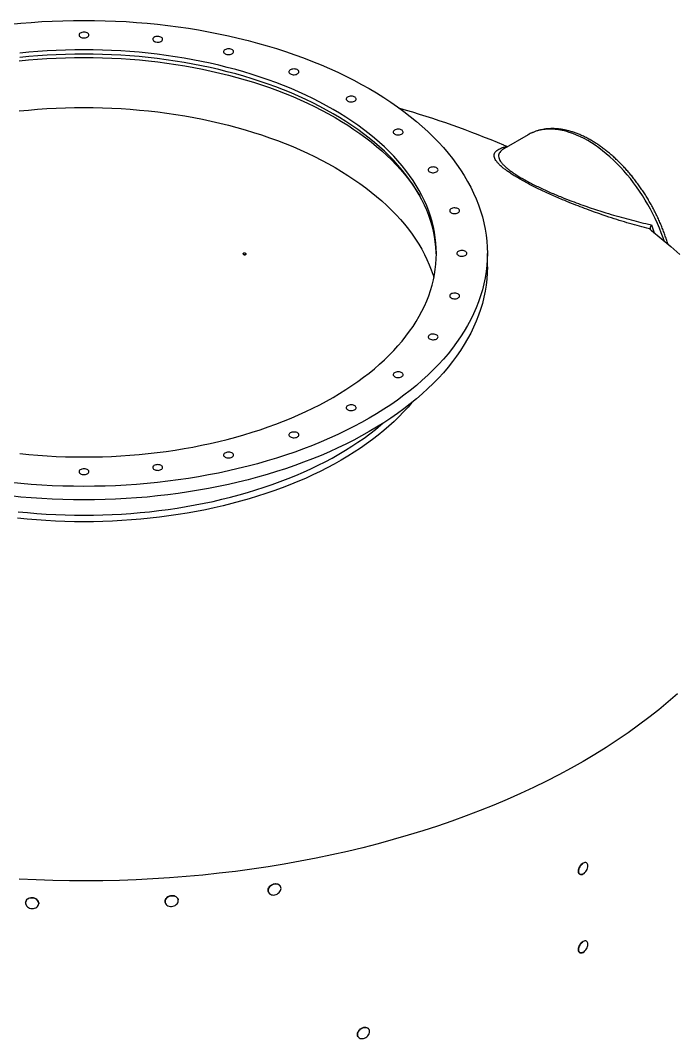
# Model space of a CAD drawing. Header units: millimetres. Extents: x 0 to 594, y 0 to 420.
# Drawn here: x 512.4 to 545.5, y 316.3 to 367.6 of the extents above; entities that cross this region are included whole.
import ezdxf

# ---------------------------------------------------------------- set-up
doc = ezdxf.new("R2010")
doc.units = ezdxf.units.MM

msp = doc.modelspace()

# ---------------------------------------------------------------- linework, layer by layer
at = {"color": 7, "linetype": 'Continuous', "lineweight": 25}
for p, q in [((538.0439, 361.8557), (536.8079, 361.1422)), ((536.9616, 361.2682), (537.0137, 361.261)), ((544.1835, 357.1063), (544.1841, 357.0987)), ((535.9801, 355.1988), (535.9801, 355.8793)), ((524.9494, 323.7067), (524.9588, 323.6874)), ((525.5585, 323.9786), (525.5492, 323.9978)), ((512.7042, 323.1878), (512.7041, 323.1869)), ((519.7398, 323.1786), (519.74, 323.1777)), ((520.3916, 323.319), (520.3914, 323.3198)), ((513.3654, 323.1026), (513.3655, 323.1035)), ((530.0042, 316.8025), (530.0037, 316.8032)), ((529.4696, 316.4042), (529.4701, 316.4036))]:
    msp.add_line(p, q, dxfattribs=at)
at = {"color": 8, "linetype": 'Continuous', "lineweight": 25}
msp.add_line((544.251, 357.3141), (544.3866, 356.9193), dxfattribs=at)
at = {"color": 7, "linetype": 'Continuous', "lineweight": 25, "flags": 128}
for points in [[(511.9413, 367.4209), (512.4659, 367.4729), (512.9927, 367.517), (513.5213, 367.5531), (514.0514, 367.5813), (514.5826, 367.6014), (515.1145, 367.6134), (515.6467, 367.6174), (516.179, 367.6134), (516.7109, 367.6014), (517.2421, 367.5813), (517.7721, 367.5531), (518.3008, 367.517), (518.8276, 367.4729), (519.3522, 367.4209), (519.8743, 367.3609), (520.3934, 367.2931), (520.9094, 367.2175), (521.4217, 367.1341), (521.9301, 367.0429), (522.4341, 366.9442), (522.9335, 366.8378), (523.428, 366.7239), (523.917, 366.6026), (524.4005, 366.474), (524.8779, 366.3381), (525.349, 366.195), (525.8134, 366.0448), (526.2709, 365.8877), (526.7211, 365.7237), (527.1637, 365.553), (527.5984, 365.3757), (528.0249, 365.1918), (528.4429, 365.0015), (528.8522, 364.805), (529.2524, 364.6024), (529.6433, 364.3938), (530.0246, 364.1794)], [(515.4699, 366.7745), (515.5121, 366.755), (515.5605, 366.7411), (515.613, 366.7336), (515.667, 366.7327), (515.7201, 366.7386), (515.7698, 366.751), (515.8137, 366.7692), (515.8498, 366.7924), (515.8764, 366.8196), (515.8922, 366.8494), (515.8966, 366.8805), (515.8893, 366.9114), (515.8707, 366.9407), (515.8416, 366.967), (515.8034, 366.9891), (515.7578, 367.0059), (515.7071, 367.0166), (515.6535, 367.0209), (515.5996, 367.0183), (515.5479, 367.0092), (515.5009, 366.9938), (515.4606, 366.973), (515.4291, 366.9476), (515.4077, 366.919), (515.3976, 366.8883), (515.399, 366.8571), (515.4121, 366.8268), (515.4361, 366.7989), (515.4699, 366.7745)], [(519.1864, 366.5632), (519.2286, 366.5437), (519.277, 366.5298), (519.3294, 366.5223), (519.3835, 366.5214), (519.4366, 366.5273), (519.4862, 366.5396), (519.5301, 366.5579), (519.5662, 366.5811), (519.5929, 366.6083), (519.6087, 366.6381), (519.6131, 366.6692), (519.6058, 366.7001), (519.5872, 366.7294), (519.5581, 366.7557), (519.5198, 366.7778), (519.4743, 366.7946), (519.4235, 366.8053), (519.37, 366.8096), (519.3161, 366.807), (519.2644, 366.7979), (519.2173, 366.7825), (519.1771, 366.7617), (519.1456, 366.7363), (519.1242, 366.7076), (519.114, 366.677), (519.1155, 366.6458), (519.1285, 366.6155), (519.1526, 366.5876), (519.1864, 366.5632)], [(512.3847, 365.577), (512.8465, 365.6228), (513.3103, 365.6616), (513.7757, 365.6934), (514.2423, 365.7182), (514.7099, 365.7358), (515.1782, 365.7465), (515.6467, 365.75), (516.1153, 365.7465), (516.5835, 365.7358), (517.0511, 365.7182), (517.5178, 365.6934), (517.9831, 365.6616), (518.4469, 365.6228), (518.9087, 365.577), (519.3683, 365.5242), (519.8254, 365.4645), (520.2796, 365.3979), (520.7306, 365.3245), (521.1781, 365.2443), (521.6219, 365.1573), (522.0615, 365.0637), (522.4968, 364.9634), (522.9273, 364.8566), (523.3529, 364.7434), (523.7732, 364.6237), (524.1879, 364.4978), (524.5967, 364.3656), (524.9995, 364.2273), (525.3958, 364.0829), (525.7854, 363.9326), (526.1681, 363.7765), (526.5436, 363.6146), (526.9116, 363.4472), (527.2718, 363.2742), (527.6242, 363.0958), (527.9683, 362.9122), (528.3039, 362.7234), (528.6309, 362.5296), (528.949, 362.331), (529.258, 362.1276), (529.5576, 361.9196), (529.8478, 361.7072), (530.1281, 361.4904), (530.3986, 361.2695), (530.6589, 361.0446), (530.909, 360.8158), (531.1486, 360.5833), (531.3776, 360.3473), (531.5957, 360.1078), (531.803, 359.8652), (531.9992, 359.6195), (532.1842, 359.371), (532.3578, 359.1197), (532.52, 358.8659), (532.5756, 358.7739)], [(512.409, 345.7945), (512.8674, 345.7491), (513.3277, 345.7105), (513.7896, 345.679), (514.2528, 345.6544), (514.7169, 345.6368), (515.1816, 345.6263), (515.6467, 345.6228), (516.1118, 345.6263), (516.5766, 345.6368), (517.0407, 345.6544), (517.5038, 345.679), (517.9657, 345.7105), (518.426, 345.7491), (518.8844, 345.7945), (519.3406, 345.8469), (519.7943, 345.9062), (520.2451, 345.9723), (520.6927, 346.0451), (521.1369, 346.1248), (521.5774, 346.2111), (522.0137, 346.304), (522.4457, 346.4035), (522.8731, 346.5095), (523.2955, 346.6219), (523.7126, 346.7407), (524.1242, 346.8657), (524.5301, 346.9969), (524.9298, 347.1342), (525.3231, 347.2775), (525.7099, 347.4266), (526.0897, 347.5816), (526.4624, 347.7422), (526.8277, 347.9085), (527.1853, 348.0802), (527.5349, 348.2572), (527.8765, 348.4395), (528.2097, 348.6268), (528.5342, 348.8192), (528.8499, 349.0163), (529.1566, 349.2182), (529.454, 349.4246), (529.742, 349.6355), (530.0203, 349.8507), (530.2887, 350.0699), (530.5471, 350.2932), (530.7953, 350.5203), (531.0331, 350.751), (531.2604, 350.9853), (531.4769, 351.2229), (531.6827, 351.4637), (531.8774, 351.7076), (532.061, 351.9543), (532.2333, 352.2037), (532.3943, 352.4556), (532.5438, 352.7098), (532.6818, 352.9663), (532.808, 353.2247), (532.9225, 353.4849), (533.0251, 353.7468), (533.1159, 354.0102), (533.1947, 354.2748), (533.2614, 354.5405), (533.3161, 354.8072), (533.3586, 355.0745), (533.389, 355.3425), (533.4073, 355.6108), (533.4134, 355.8793), (533.4073, 356.1477), (533.389, 356.416), (533.3586, 356.684), (533.3161, 356.9514), (533.2614, 357.218), (533.1947, 357.4837), (533.1159, 357.7484), (533.0251, 358.0117), (532.9225, 358.2736), (532.808, 358.5338), (532.6818, 358.7923), (532.5438, 359.0487), (532.3943, 359.3029), (532.2333, 359.5549), (532.061, 359.8042), (531.8774, 360.0509), (531.6827, 360.2948), (531.4769, 360.5356), (531.2604, 360.7732), (531.0331, 361.0075), (530.7953, 361.2383), (530.5471, 361.4653), (530.2887, 361.6886), (530.0203, 361.9079), (529.742, 362.123), (529.454, 362.3339), (529.1566, 362.5403), (528.8499, 362.7422), (528.5342, 362.9394), (528.2097, 363.1317), (527.8765, 363.319), (527.5349, 363.5013), (527.1853, 363.6783), (526.8277, 363.85), (526.4624, 364.0163), (526.0897, 364.1769), (525.7099, 364.3319), (525.3231, 364.4811), (524.9298, 364.6243), (524.5301, 364.7616), (524.1242, 364.8928), (523.7126, 365.0178), (523.2955, 365.1366), (522.8731, 365.249), (522.4457, 365.355), (522.0137, 365.4545), (521.5774, 365.5474), (521.1369, 365.6338), (520.6927, 365.7134), (520.2451, 365.7863), (519.7943, 365.8524), (519.3406, 365.9116), (518.8844, 365.964), (518.426, 366.0095), (517.9657, 366.048), (517.5038, 366.0796), (517.0407, 366.1041), (516.5766, 366.1217), (516.1118, 366.1322), (515.6467, 366.1357), (515.1816, 366.1322), (514.7169, 366.1217), (514.2528, 366.1041), (513.7896, 366.0796), (513.3277, 366.048), (512.8674, 366.0095), (512.409, 365.964)], [(533.4124, 355.7704), (533.4073, 355.93), (533.389, 356.1983), (533.3586, 356.4662), (533.3161, 356.7336), (533.2614, 357.0003), (533.1947, 357.266), (533.1159, 357.5306), (533.0251, 357.794), (532.9225, 358.0558), (532.808, 358.3161), (532.6818, 358.5745), (532.5438, 358.8309), (532.3943, 359.0852), (532.2333, 359.3371), (532.061, 359.5865), (531.8774, 359.8332), (531.6827, 360.077), (531.4769, 360.3179), (531.2604, 360.5555), (531.0331, 360.7898), (530.7953, 361.0205), (530.5471, 361.2476), (530.2887, 361.4709), (530.0203, 361.6901), (529.742, 361.9053), (529.454, 362.1161), (529.1566, 362.3226), (528.8499, 362.5244), (528.5342, 362.7216), (528.2097, 362.9139), (527.8765, 363.1013), (527.5349, 363.2836), (527.1853, 363.4606), (526.8277, 363.6323), (526.4624, 363.7985), (526.0897, 363.9592), (525.7099, 364.1142), (525.3231, 364.2633), (524.9298, 364.4066), (524.5301, 364.5439), (524.1242, 364.6751), (523.7126, 364.8001), (523.2955, 364.9189), (522.8731, 365.0313), (522.4457, 365.1373), (522.0137, 365.2368), (521.5774, 365.3297), (521.1369, 365.416), (520.6927, 365.4956), (520.2451, 365.5685), (519.7943, 365.6346), (519.3406, 365.6939), (518.8844, 365.7463), (518.426, 365.7917), (517.9657, 365.8303), (517.5038, 365.8618), (517.0407, 365.8864), (516.5766, 365.9039), (516.1118, 365.9145), (515.6467, 365.918), (515.1816, 365.9145), (514.7169, 365.9039), (514.2528, 365.8864), (513.7896, 365.8618), (513.3277, 365.8303), (512.8674, 365.7917), (512.409, 365.7463)], [(522.7601, 365.9374), (522.8022, 365.9179), (522.8506, 365.904), (522.9031, 365.8965), (522.9571, 365.8956), (523.0102, 365.9015), (523.0599, 365.9138), (523.1038, 365.932), (523.1399, 365.9553), (523.1665, 365.9824), (523.1824, 366.0123), (523.1868, 366.0434), (523.1795, 366.0743), (523.1608, 366.1036), (523.1317, 366.1299), (523.0935, 366.152), (523.0479, 366.1688), (522.9972, 366.1795), (522.9436, 366.1837), (522.8897, 366.1812), (522.8381, 366.172), (522.791, 366.1567), (522.7508, 366.1358), (522.7192, 366.1105), (522.6979, 366.0818), (522.6877, 366.0512), (522.6891, 366.02), (522.7022, 365.9897), (522.7262, 365.9617), (522.7601, 365.9374)], [(526.0536, 364.9212), (526.0957, 364.9016), (526.1441, 364.8877), (526.1966, 364.8802), (526.2506, 364.8794), (526.3037, 364.8852), (526.3534, 364.8976), (526.3973, 364.9158), (526.4334, 364.939), (526.46, 364.9662), (526.4759, 364.996), (526.4802, 365.0271), (526.4729, 365.058), (526.4543, 365.0873), (526.4252, 365.1136), (526.387, 365.1357), (526.3414, 365.1525), (526.2907, 365.1633), (526.2371, 365.1675), (526.1832, 365.1649), (526.1315, 365.1558), (526.0845, 365.1404), (526.0443, 365.1196), (526.0127, 365.0942), (525.9914, 365.0656), (525.9812, 365.0349), (525.9826, 365.0037), (525.9957, 364.9734), (526.0197, 364.9455), (526.0536, 364.9212)], [(530.0246, 364.1794), (530.396, 363.9593), (530.7573, 363.7336), (531.1083, 363.5026), (531.4487, 363.2663), (531.7782, 363.025), (532.0967, 362.7788), (532.404, 362.5278), (532.6997, 362.2723), (532.9837, 362.0124), (533.2559, 361.7484), (533.516, 361.4802), (533.7639, 361.2083), (533.9993, 360.9327), (534.2222, 360.6536), (534.4323, 360.3713), (534.6295, 360.0858), (534.8138, 359.7975), (534.9849, 359.5066), (535.1427, 359.2131), (535.2872, 358.9173), (535.4182, 358.6195), (535.5357, 358.3198), (535.6396, 358.0184), (535.7297, 357.7155), (535.8061, 357.4114), (535.8687, 357.1062), (535.9174, 356.8002), (535.9522, 356.4936), (535.9731, 356.1865), (535.9801, 355.8793), (535.9731, 355.572), (535.9522, 355.2649), (535.9174, 354.9583), (535.8687, 354.6523), (535.8061, 354.3471), (535.7297, 354.043), (535.6396, 353.7401), (535.5357, 353.4388), (535.4182, 353.139), (535.2872, 352.8412), (535.1427, 352.5454), (534.9849, 352.252), (534.8138, 351.961), (534.6295, 351.6727), (534.4323, 351.3873), (534.2222, 351.1049), (533.9993, 350.8258), (533.7639, 350.5502), (533.516, 350.2783), (533.2559, 350.0102), (532.9837, 349.7461), (532.6997, 349.4862), (532.404, 349.2307), (532.0967, 348.9797), (531.7782, 348.7335), (531.4487, 348.4922), (531.1083, 348.2559), (530.7573, 348.0249), (530.396, 347.7992), (530.0246, 347.5791), (529.6433, 347.3647), (529.2524, 347.1561), (528.8522, 346.9535), (528.4429, 346.757), (528.0249, 346.5667), (527.5984, 346.3829), (527.1637, 346.2055), (526.7211, 346.0348), (526.2709, 345.8708), (525.8134, 345.7137), (525.349, 345.5635), (524.8779, 345.4205), (524.4005, 345.2845), (523.917, 345.1559), (523.428, 345.0346), (522.9335, 344.9207), (522.4341, 344.8144), (521.9301, 344.7156), (521.4217, 344.6245), (520.9094, 344.541), (520.3934, 344.4654), (519.8743, 344.3976), (519.3522, 344.3376), (518.8276, 344.2856), (518.3008, 344.2415), (517.7721, 344.2054), (517.2421, 344.1773), (516.7109, 344.1572), (516.179, 344.1451), (515.6467, 344.1411), (515.1145, 344.1451), (514.5826, 344.1572), (514.0514, 344.1773), (513.5213, 344.2054), (512.9927, 344.2415), (512.4659, 344.2856), (511.9413, 344.3376)], [(528.9403, 363.5535), (528.9825, 363.5339), (529.0309, 363.5201), (529.0834, 363.5125), (529.1374, 363.5117), (529.1905, 363.5176), (529.2402, 363.5299), (529.2841, 363.5481), (529.3202, 363.5714), (529.3468, 363.5985), (529.3626, 363.6284), (529.367, 363.6595), (529.3597, 363.6904), (529.3411, 363.7197), (529.312, 363.746), (529.2737, 363.768), (529.2282, 363.7848), (529.1774, 363.7956), (529.1239, 363.7998), (529.07, 363.7973), (529.0183, 363.7881), (528.9713, 363.7728), (528.931, 363.7519), (528.8995, 363.7266), (528.8781, 363.6979), (528.8679, 363.6673), (528.8694, 363.6361), (528.8824, 363.6058), (528.9065, 363.5778), (528.9403, 363.5535)], [(512.3847, 363.0561), (512.8465, 363.1019), (513.3103, 363.1407), (513.7757, 363.1725), (514.2423, 363.1973), (514.7099, 363.2149), (515.1782, 363.2256), (515.6467, 363.2291), (516.1153, 363.2256), (516.5835, 363.2149), (517.0511, 363.1973), (517.5178, 363.1725), (517.9831, 363.1407), (518.4469, 363.1019), (518.9087, 363.0561), (519.3683, 363.0033), (519.8254, 362.9436), (520.2796, 362.877), (520.7306, 362.8036), (521.1781, 362.7234), (521.6219, 362.6364), (522.0615, 362.5428), (522.4968, 362.4425), (522.9273, 362.3357), (523.3529, 362.2225), (523.7732, 362.1028), (524.1879, 361.9769), (524.5967, 361.8447), (524.9995, 361.7064), (525.3958, 361.562), (525.7854, 361.4117), (526.1681, 361.2556), (526.5436, 361.0937), (526.9116, 360.9263), (527.2718, 360.7533), (527.6242, 360.5749), (527.9683, 360.3913), (528.3039, 360.2025)], [(531.3094, 361.887), (531.3516, 361.8674), (531.4, 361.8536), (531.4525, 361.846), (531.5065, 361.8452), (531.5596, 361.8511), (531.6093, 361.8634), (531.6532, 361.8816), (531.6893, 361.9049), (531.7159, 361.932), (531.7317, 361.9619), (531.7361, 361.993), (531.7288, 362.0239), (531.7102, 362.0532), (531.6811, 362.0795), (531.6429, 362.1015), (531.5973, 362.1183), (531.5466, 362.1291), (531.493, 362.1333), (531.4391, 362.1308), (531.3874, 362.1216), (531.3404, 362.1063), (531.3001, 362.0854), (531.2686, 362.0601), (531.2472, 362.0314), (531.237, 362.0008), (531.2385, 361.9696), (531.2516, 361.9393), (531.2756, 361.9113), (531.3094, 361.887)], [(528.3039, 360.2025), (528.6309, 360.0087), (528.949, 359.8101), (529.258, 359.6067), (529.5576, 359.3987), (529.8478, 359.1863), (530.1281, 358.9695), (530.3986, 358.7486), (530.6589, 358.5237), (530.909, 358.2949), (531.1486, 358.0624), (531.3776, 357.8264), (531.5957, 357.5869), (531.803, 357.3443), (531.9992, 357.0986), (532.1842, 356.8501), (532.3578, 356.5988), (532.52, 356.345), (532.6706, 356.0889), (532.8096, 355.8305), (532.9368, 355.5702), (533.0521, 355.308), (533.1556, 355.0441), (533.247, 354.7788), (533.286, 354.6531)], [(533.0699, 359.9857), (533.112, 359.9662), (533.1604, 359.9523), (533.2129, 359.9448), (533.2669, 359.9439), (533.32, 359.9498), (533.3697, 359.9621), (533.4136, 359.9803), (533.4497, 360.0036), (533.4763, 360.0307), (533.4922, 360.0606), (533.4965, 360.0917), (533.4892, 360.1226), (533.4706, 360.1519), (533.4415, 360.1782), (533.4033, 360.2002), (533.3577, 360.2171), (533.307, 360.2278), (533.2534, 360.232), (533.1995, 360.2295), (533.1478, 360.2203), (533.1008, 360.205), (533.0605, 360.1841), (533.029, 360.1588), (533.0076, 360.1301), (532.9975, 360.0995), (532.9989, 360.0683), (533.012, 360.038), (533.036, 360.01), (533.0699, 359.9857)], [(534.1539, 357.9227), (534.196, 357.9031), (534.2445, 357.8893), (534.2969, 357.8817), (534.351, 357.8809), (534.4041, 357.8868), (534.4537, 357.8991), (534.4976, 357.9173), (534.5337, 357.9405), (534.5603, 357.9677), (534.5762, 357.9975), (534.5806, 358.0286), (534.5733, 358.0596), (534.5547, 358.0889), (534.5255, 358.1152), (534.4873, 358.1372), (534.4418, 358.154), (534.391, 358.1648), (534.3375, 358.169), (534.2836, 358.1665), (534.2319, 358.1573), (534.1848, 358.142), (534.1446, 358.1211), (534.1131, 358.0958), (534.0917, 358.0671), (534.0815, 358.0364), (534.083, 358.0052), (534.096, 357.975), (534.12, 357.947), (534.1539, 357.9227)], [(544.2542, 357.0266), (544.7477, 356.6317), (545.2249, 356.2302), (545.6854, 355.8223)], [(534.52, 355.7772), (534.5621, 355.7577), (534.6105, 355.7438), (534.663, 355.7363), (534.717, 355.7354), (534.7701, 355.7413), (534.8198, 355.7536), (534.8637, 355.7718), (534.8998, 355.7951), (534.9264, 355.8222), (534.9422, 355.8521), (534.9466, 355.8832), (534.9393, 355.9141), (534.9207, 355.9434), (534.8916, 355.9697), (534.8534, 355.9917), (534.8078, 356.0086), (534.7571, 356.0193), (534.7035, 356.0235), (534.6496, 356.021), (534.5979, 356.0118), (534.5509, 355.9965), (534.5106, 355.9756), (534.4791, 355.9503), (534.4577, 355.9216), (534.4476, 355.891), (534.449, 355.8598), (534.4621, 355.8295), (534.4861, 355.8015), (534.52, 355.7772)], [(535.9801, 355.1988), (535.9731, 354.8915), (535.9522, 354.5845), (535.9174, 354.2778), (535.8687, 353.9718), (535.8061, 353.6667), (535.7297, 353.3626), (535.6396, 353.0597), (535.5357, 352.7583), (535.4182, 352.4586), (535.2872, 352.1607), (535.1427, 351.865), (534.9849, 351.5715), (534.8138, 351.2805), (534.6295, 350.9922), (534.4323, 350.7068), (534.2222, 350.4245), (533.9993, 350.1454), (533.7639, 349.8698), (533.516, 349.5978), (533.2559, 349.3297), (532.9837, 349.0656), (532.6997, 348.8057), (532.404, 348.5502), (532.0967, 348.2993), (531.7782, 348.0531), (531.4487, 347.8117), (531.1083, 347.5755), (530.7573, 347.3444), (530.396, 347.1188), (530.0246, 346.8987), (529.6433, 346.6842), (529.2524, 346.4756), (528.8522, 346.273), (528.4429, 346.0765), (528.0249, 345.8863), (527.5984, 345.7024), (527.1637, 345.5251), (526.7211, 345.3543), (526.2709, 345.1904), (525.8134, 345.0332), (525.349, 344.8831), (524.8779, 344.74), (524.4005, 344.6041), (523.917, 344.4754), (523.428, 344.3541), (522.9335, 344.2403), (522.4341, 344.1339), (521.9301, 344.0351), (521.4217, 343.944), (520.9094, 343.8606), (520.3934, 343.785), (519.8743, 343.7171), (519.3522, 343.6572), (518.8276, 343.6051), (518.3008, 343.5611), (517.7721, 343.5249), (517.2421, 343.4968), (516.7109, 343.4767), (516.179, 343.4647), (515.6467, 343.4606), (515.1145, 343.4647), (514.5826, 343.4767), (514.0514, 343.4968), (513.5213, 343.5249), (512.9927, 343.5611), (512.4659, 343.6051), (511.9413, 343.6572)], [(534.1539, 353.6317), (534.196, 353.6122), (534.2445, 353.5983), (534.2969, 353.5908), (534.351, 353.5899), (534.4041, 353.5958), (534.4537, 353.6082), (534.4976, 353.6264), (534.5337, 353.6496), (534.5603, 353.6768), (534.5762, 353.7066), (534.5806, 353.7377), (534.5733, 353.7686), (534.5547, 353.7979), (534.5255, 353.8242), (534.4873, 353.8463), (534.4418, 353.8631), (534.391, 353.8738), (534.3375, 353.8781), (534.2836, 353.8755), (534.2319, 353.8664), (534.1848, 353.851), (534.1446, 353.8302), (534.1131, 353.8048), (534.0917, 353.7761), (534.0815, 353.7455), (534.083, 353.7143), (534.096, 353.684), (534.12, 353.6561), (534.1539, 353.6317)], [(533.0699, 351.5687), (533.112, 351.5492), (533.1604, 351.5353), (533.2129, 351.5278), (533.2669, 351.5269), (533.32, 351.5328), (533.3697, 351.5451), (533.4136, 351.5633), (533.4497, 351.5866), (533.4763, 351.6137), (533.4922, 351.6436), (533.4965, 351.6747), (533.4892, 351.7056), (533.4706, 351.7349), (533.4415, 351.7612), (533.4033, 351.7833), (533.3577, 351.8001), (533.307, 351.8108), (533.2534, 351.815), (533.1995, 351.8125), (533.1478, 351.8033), (533.1008, 351.788), (533.0605, 351.7671), (533.029, 351.7418), (533.0076, 351.7131), (532.9975, 351.6825), (532.9989, 351.6513), (533.012, 351.621), (533.036, 351.593), (533.0699, 351.5687)], [(531.3094, 349.6674), (531.3516, 349.6479), (531.4, 349.634), (531.4525, 349.6265), (531.5065, 349.6256), (531.5596, 349.6315), (531.6093, 349.6438), (531.6532, 349.662), (531.6893, 349.6853), (531.7159, 349.7124), (531.7317, 349.7423), (531.7361, 349.7734), (531.7288, 349.8043), (531.7102, 349.8336), (531.6811, 349.8599), (531.6429, 349.882), (531.5973, 349.8988), (531.5466, 349.9095), (531.493, 349.9137), (531.4391, 349.9112), (531.3874, 349.902), (531.3404, 349.8867), (531.3001, 349.8658), (531.2686, 349.8405), (531.2472, 349.8118), (531.237, 349.7812), (531.2385, 349.75), (531.2516, 349.7197), (531.2756, 349.6917), (531.3094, 349.6674)], [(528.9403, 348.0009), (528.9825, 347.9814), (529.0309, 347.9675), (529.0834, 347.96), (529.1374, 347.9591), (529.1905, 347.965), (529.2402, 347.9773), (529.2841, 347.9955), (529.3202, 348.0188), (529.3468, 348.0459), (529.3626, 348.0758), (529.367, 348.1069), (529.3597, 348.1378), (529.3411, 348.1671), (529.312, 348.1934), (529.2737, 348.2155), (529.2282, 348.2323), (529.1774, 348.243), (529.1239, 348.2472), (529.07, 348.2447), (529.0183, 348.2355), (528.9713, 348.2202), (528.931, 348.1994), (528.8995, 348.174), (528.8781, 348.1453), (528.8679, 348.1147), (528.8694, 348.0835), (528.8824, 348.0532), (528.9065, 348.0252), (528.9403, 348.0009)], [(526.0536, 346.6333), (526.0957, 346.6137), (526.1441, 346.5998), (526.1966, 346.5923), (526.2506, 346.5915), (526.3037, 346.5973), (526.3534, 346.6097), (526.3973, 346.6279), (526.4334, 346.6511), (526.46, 346.6783), (526.4759, 346.7081), (526.4802, 346.7392), (526.4729, 346.7701), (526.4543, 346.7994), (526.4252, 346.8257), (526.387, 346.8478), (526.3414, 346.8646), (526.2907, 346.8754), (526.2371, 346.8796), (526.1832, 346.8771), (526.1315, 346.8679), (526.0845, 346.8525), (526.0443, 346.8317), (526.0127, 346.8063), (525.9914, 346.7777), (525.9812, 346.747), (525.9826, 346.7158), (525.9957, 346.6855), (526.0197, 346.6576), (526.0536, 346.6333)], [(522.7601, 345.617), (522.8022, 345.5974), (522.8506, 345.5836), (522.9031, 345.5761), (522.9571, 345.5752), (523.0102, 345.5811), (523.0599, 345.5934), (523.1038, 345.6116), (523.1399, 345.6349), (523.1665, 345.662), (523.1824, 345.6919), (523.1868, 345.723), (523.1795, 345.7539), (523.1608, 345.7832), (523.1317, 345.8095), (523.0935, 345.8315), (523.0479, 345.8483), (522.9972, 345.8591), (522.9436, 345.8633), (522.8897, 345.8608), (522.8381, 345.8516), (522.791, 345.8363), (522.7508, 345.8154), (522.7192, 345.7901), (522.6979, 345.7614), (522.6877, 345.7308), (522.6891, 345.6996), (522.7022, 345.6693), (522.7262, 345.6413), (522.7601, 345.617)], [(519.1864, 344.9912), (519.2286, 344.9716), (519.277, 344.9578), (519.3294, 344.9502), (519.3835, 344.9494), (519.4366, 344.9553), (519.4862, 344.9676), (519.5301, 344.9858), (519.5662, 345.009), (519.5929, 345.0362), (519.6087, 345.066), (519.6131, 345.0971), (519.6058, 345.1281), (519.5872, 345.1574), (519.5581, 345.1837), (519.5198, 345.2057), (519.4743, 345.2225), (519.4235, 345.2333), (519.37, 345.2375), (519.3161, 345.235), (519.2644, 345.2258), (519.2173, 345.2105), (519.1771, 345.1896), (519.1456, 345.1643), (519.1242, 345.1356), (519.114, 345.105), (519.1155, 345.0738), (519.1285, 345.0435), (519.1526, 345.0155), (519.1864, 344.9912)], [(515.4699, 344.7799), (515.5121, 344.7603), (515.5605, 344.7465), (515.613, 344.7389), (515.667, 344.7381), (515.7201, 344.744), (515.7698, 344.7563), (515.8137, 344.7745), (515.8498, 344.7977), (515.8764, 344.8249), (515.8922, 344.8547), (515.8966, 344.8858), (515.8893, 344.9168), (515.8707, 344.9461), (515.8416, 344.9723), (515.8034, 344.9944), (515.7578, 345.0112), (515.7071, 345.022), (515.6535, 345.0262), (515.5996, 345.0237), (515.5479, 345.0145), (515.5009, 344.9991), (515.4606, 344.9783), (515.4291, 344.953), (515.4077, 344.9243), (515.3976, 344.8936), (515.399, 344.8624), (515.4121, 344.8322), (515.4361, 344.8042), (515.4699, 344.7799)], [(545.5648, 333.6901), (545.0998, 333.2838), (544.6183, 332.884), (544.1204, 332.491), (543.6066, 332.1048), (543.0771, 331.7258), (542.5321, 331.3542), (541.9721, 330.9901), (541.3973, 330.6337), (540.8079, 330.2854), (540.2045, 329.9452), (539.5872, 329.6133), (538.9565, 329.29), (538.3127, 328.9754), (537.6562, 328.6697), (536.9873, 328.3731), (536.3064, 328.0857), (535.6139, 327.8077), (534.9102, 327.5393), (534.1957, 327.2806), (533.4707, 327.0317), (532.7357, 326.7928), (531.9911, 326.564), (531.2374, 326.3455), (530.4749, 326.1374), (529.704, 325.9397), (528.9252, 325.7527), (528.139, 325.5763), (527.3458, 325.4108), (526.546, 325.2562), (525.74, 325.1125), (524.9284, 324.9799), (524.1116, 324.8585), (523.29, 324.7483), (522.4642, 324.6493), (521.6345, 324.5617), (520.8014, 324.4855), (519.9655, 324.4207), (519.1271, 324.3673), (518.2867, 324.3254), (517.4449, 324.2951), (516.6021, 324.2762), (515.7587, 324.2689), (514.9152, 324.2731), (514.0722, 324.2889), (513.2301, 324.3162), (512.3893, 324.3551)], [(540.8079, 325.1593), (540.762, 325.1275), (540.7177, 325.0865), (540.677, 325.0378), (540.6413, 324.9833), (540.612, 324.9252), (540.5902, 324.8655), (540.5768, 324.8067), (540.5722, 324.751), (540.5768, 324.7005), (540.5902, 324.6572), (540.612, 324.6227), (540.6413, 324.5984), (540.677, 324.5852), (540.7177, 324.5836), (540.762, 324.5936), (540.8079, 324.6149)], [(540.8079, 324.6149), (540.8539, 324.6467), (540.8981, 324.6877), (540.9389, 324.7364), (540.9746, 324.7908), (541.0039, 324.849), (541.0257, 324.9086), (541.0391, 324.9675), (541.0436, 325.0232), (541.0391, 325.0736), (541.0257, 325.117), (541.0039, 325.1514), (540.9746, 325.1758), (540.9389, 325.189), (540.8981, 325.1906), (540.8539, 325.1806), (540.8079, 325.1593)], [(525.5796, 323.8849), (525.5738, 323.9355), (525.5566, 323.9823), (525.5287, 324.0238), (525.4909, 324.0584), (525.4448, 324.0848), (525.392, 324.1021), (525.3343, 324.1097), (525.2739, 324.1073), (525.213, 324.095), (525.1537, 324.0732), (525.0982, 324.0427), (525.0485, 324.0047), (525.0064, 323.9604), (524.9734, 323.9115), (524.9507, 323.8598), (524.9391, 323.8072), (524.9391, 323.7554), (524.9507, 323.7065), (524.9734, 323.6621), (525.0064, 323.6239), (525.0485, 323.5933), (525.0982, 323.5713), (525.1537, 323.5588), (525.213, 323.5562), (525.2739, 323.5636), (525.3343, 323.5807), (525.392, 323.607), (525.4448, 323.6414), (525.4909, 323.6827), (525.5287, 323.7295), (525.5566, 323.78), (525.5738, 323.8325), (525.5796, 323.8849)], [(513.0348, 323.4169), (512.9699, 323.4145), (512.9075, 323.4016), (512.8501, 323.3789), (512.7997, 323.3472), (512.7583, 323.3077), (512.7276, 323.262), (512.7087, 323.2117), (512.7023, 323.1589), (512.7087, 323.1055), (512.7276, 323.0536), (512.7583, 323.0053), (512.7997, 322.9623), (512.8501, 322.9263), (512.9075, 322.8987), (512.9699, 322.8805), (513.0348, 322.8726)], [(513.0348, 322.8726), (513.0996, 322.875), (513.162, 322.8879), (513.2194, 322.9106), (513.2698, 322.9423), (513.3112, 322.9818), (513.3419, 323.0275), (513.3608, 323.0778), (513.3672, 323.1306), (513.3608, 323.184), (513.3419, 323.2359), (513.3112, 323.2842), (513.2698, 323.3272), (513.2194, 323.3632), (513.162, 323.3908), (513.0996, 323.4089), (513.0348, 323.4169)], [(520.0658, 323.5205), (520.0013, 323.5106), (519.9392, 323.4907), (519.882, 323.4614), (519.8319, 323.4239), (519.7908, 323.3797), (519.7602, 323.3304), (519.7414, 323.278), (519.735, 323.2245), (519.7414, 323.1718), (519.7602, 323.1221), (519.7908, 323.0773), (519.8319, 323.039), (519.882, 323.0088), (519.9392, 322.9877), (520.0013, 322.9767), (520.0658, 322.9762)], [(520.0658, 322.9762), (520.1303, 322.9861), (520.1924, 323.006), (520.2496, 323.0353), (520.2997, 323.0728), (520.3408, 323.117), (520.3714, 323.1663), (520.3902, 323.2187), (520.3965, 323.2722), (520.3902, 323.3249), (520.3714, 323.3746), (520.3408, 323.4194), (520.2997, 323.4577), (520.2496, 323.4879), (520.1924, 323.509), (520.1303, 323.52), (520.0658, 323.5205)], [(540.8079, 321.2127), (540.762, 321.1809), (540.7177, 321.1399), (540.677, 321.0912), (540.6413, 321.0367), (540.612, 320.9786), (540.5902, 320.9189), (540.5768, 320.8601), (540.5722, 320.8044), (540.5768, 320.7539), (540.5902, 320.7106), (540.612, 320.6761), (540.6413, 320.6518), (540.677, 320.6386), (540.7177, 320.6369), (540.762, 320.647), (540.8079, 320.6683)], [(540.8079, 320.6683), (540.8539, 320.7001), (540.8981, 320.7411), (540.9389, 320.7898), (540.9746, 320.8442), (541.0039, 320.9024), (541.0257, 320.962), (541.0391, 321.0208), (541.0436, 321.0765), (541.0391, 321.127), (541.0257, 321.1703), (541.0039, 321.2048), (540.9746, 321.2292), (540.9389, 321.2424), (540.8981, 321.244), (540.8539, 321.234), (540.8079, 321.2127)], [(529.7371, 316.8752), (529.6774, 316.8551), (529.62, 316.8254), (529.5671, 316.787), (529.5207, 316.7416), (529.4826, 316.6909), (529.4543, 316.6368), (529.4369, 316.5814), (529.431, 316.5268), (529.4369, 316.4752), (529.4543, 316.4285), (529.4826, 316.3885), (529.5207, 316.3567), (529.5671, 316.3344), (529.62, 316.3224), (529.6774, 316.3212), (529.7371, 316.3309)], [(529.7371, 316.3309), (529.7968, 316.351), (529.8542, 316.3807), (529.9072, 316.4191), (529.9535, 316.4645), (529.9916, 316.5152), (530.0199, 316.5693), (530.0373, 316.6247), (530.0432, 316.6792), (530.0373, 316.7309), (530.0199, 316.7776), (529.9916, 316.8176), (529.9535, 316.8494), (529.9072, 316.8717), (529.8542, 316.8837), (529.7968, 316.8849), (529.7371, 316.8752)]]:
    msp.add_lwpolyline(points, dxfattribs=at)
at = {"color": 8, "linetype": 'Continuous', "lineweight": 25, "flags": 128}
for points in [[(544.8865, 356.517), (544.8366, 356.665), (544.7488, 356.9073), (544.6537, 357.149), (544.5516, 357.3899), (544.4426, 357.6293), (544.327, 357.8668), (544.2049, 358.1019), (544.0766, 358.3342), (543.9425, 358.5633), (543.8026, 358.7886), (543.6573, 359.0097), (543.5069, 359.2263), (543.3517, 359.4378), (543.192, 359.6439), (543.0281, 359.8441), (542.8603, 360.0381), (542.6889, 360.2255), (542.5143, 360.4059), (542.3368, 360.579), (542.1568, 360.7444), (541.9746, 360.9018), (541.7906, 361.0509), (541.6052, 361.1914), (541.4186, 361.323), (541.2313, 361.4455), (541.0436, 361.5586), (540.856, 361.6622), (540.6687, 361.7559), (540.4821, 361.8397), (540.2966, 361.9133), (540.1126, 361.9767), (539.9305, 362.0296), (539.7505, 362.072), (539.573, 362.1039), (539.3984, 362.125), (539.227, 362.1355), (539.0592, 362.1353), (538.8953, 362.1243), (538.7356, 362.1026), (538.5804, 362.0703), (538.43, 362.0274), (538.2847, 361.974), (538.1448, 361.9102), (538.0439, 361.8557)], [(532.1713, 348.3589), (531.9818, 348.1379), (531.7584, 347.8927), (531.5239, 347.651), (531.2785, 347.4129), (531.0224, 347.1785), (530.7557, 346.9482), (530.4787, 346.7219), (530.1915, 346.4999), (529.8944, 346.2823), (529.5875, 346.0693), (529.271, 345.861), (528.9453, 345.6575), (528.6104, 345.4591), (528.2666, 345.2657), (527.9141, 345.0776), (527.5533, 344.895), (527.1843, 344.7178), (526.8074, 344.5463), (526.4228, 344.3805), (526.0308, 344.2206), (525.6318, 344.0666), (525.2259, 343.9188), (524.8134, 343.7771), (524.3946, 343.6417), (523.9699, 343.5127), (523.5394, 343.3902), (523.1036, 343.2742), (522.6626, 343.1648), (522.2168, 343.0621), (521.7665, 342.9662), (521.312, 342.8772), (520.8537, 342.795), (520.3917, 342.7198), (519.9266, 342.6516), (519.4584, 342.5905), (518.9877, 342.5364), (518.5147, 342.4895), (518.0397, 342.4497), (517.5631, 342.4172), (517.0851, 342.3918), (516.6062, 342.3737), (516.1266, 342.3628), (515.6467, 342.3592), (515.1668, 342.3628), (514.6872, 342.3737), (514.2083, 342.3918), (513.7304, 342.4172), (513.2537, 342.4497), (512.7788, 342.4895), (512.3057, 342.5364)], [(512.3361, 342.8667), (512.8048, 342.8202), (513.2755, 342.7808), (513.7478, 342.7486), (514.2214, 342.7234), (514.696, 342.7055), (515.1712, 342.6947), (515.6467, 342.6911), (516.1223, 342.6947), (516.5975, 342.7055), (517.0721, 342.7234), (517.5457, 342.7486), (518.018, 342.7808), (518.4886, 342.8202), (518.9573, 342.8667), (519.4238, 342.9203), (519.8877, 342.9809), (520.3486, 343.0485), (520.8063, 343.123), (521.2605, 343.2044), (521.7109, 343.2927), (522.1571, 343.3877), (522.5988, 343.4894), (523.0358, 343.5978), (523.4677, 343.7127), (523.8942, 343.8342), (524.3151, 343.962), (524.7301, 344.0962), (525.1388, 344.2365), (525.541, 344.383), (525.9364, 344.5356), (526.3248, 344.694), (526.7059, 344.8583), (527.0794, 345.0283), (527.445, 345.2038), (527.8026, 345.3849), (528.1518, 345.5712), (528.4925, 345.7628), (528.8244, 345.9595), (529.1472, 346.1611), (529.4608, 346.3675), (529.7649, 346.5786), (530.0593, 346.7942), (530.3439, 347.0142), (530.6184, 347.2384), (530.7012, 347.3086)]]:
    msp.add_lwpolyline(points, dxfattribs=at)
at = {"color": 7, "linetype": 'Continuous', "lineweight": 25}
for centre, radius, start, end in [((518.9737, 319.3054), 45.6478, 67.00274, 73.98736), ((523.7445, 355.8662), 0.0655, 167.55895, 268.01297), ((523.7549, 355.8536), 0.0545, 256.52168, 334.18901)]:
    msp.add_arc(centre, radius, start, end, dxfattribs=at)
for points, knots in [([(545.0741, 356.3571), (545.0517, 356.4316), (545.0062, 356.5828), (544.9289, 356.811), (544.8446, 357.041), (544.7537, 357.2703), (544.6564, 357.4984), (544.5529, 357.7251), (544.4433, 357.95), (544.3278, 358.1726), (544.2067, 358.3926), (544.0801, 358.6096), (543.9484, 358.8232), (543.8115, 359.0331), (543.67, 359.2389), (543.5238, 359.4403), (543.3734, 359.6369), (543.2189, 359.8284), (543.0606, 360.0144), (542.8987, 360.1946), (542.7336, 360.3688), (542.5654, 360.5365), (542.3945, 360.6976), (542.2211, 360.8516), (542.0455, 360.9984), (541.868, 361.1377), (541.6888, 361.2692), (541.5083, 361.3926), (541.3266, 361.5077), (541.1442, 361.6142), (540.9613, 361.712), (540.7782, 361.8008), (540.5952, 361.8804), (540.4127, 361.9506), (540.2311, 362.0112), (540.0505, 362.0621), (539.8716, 362.1031), (539.6946, 362.1341), (539.5198, 362.155), (539.3478, 362.1658), (539.1789, 362.1665), (539.0135, 362.1571), (538.8518, 362.1377), (538.6944, 362.1084), (538.5414, 362.0694), (538.3931, 362.0208), (538.25, 361.9624), (538.1334, 361.907), (538.0667, 361.8676), (538.0439, 361.8542)], [0, 0, 0, 0, 0.0210141, 0.042636, 0.0642485, 0.085853, 0.1074505, 0.1290426, 0.1506307, 0.172215, 0.1937976, 0.21538, 0.2369627, 0.2585473, 0.2801343, 0.3017258, 0.3233225, 0.3449262, 0.3665375, 0.3881582, 0.4097892, 0.4314318, 0.4530869, 0.4747553, 0.496438, 0.5181351, 0.5398467, 0.5615727, 0.5833118, 0.6050625, 0.6268219, 0.6485863, 0.6703484, 0.6921006, 0.7138337, 0.7355366, 0.7571962, 0.7787983, 0.8003279, 0.8217699, 0.8431106, 0.864339, 0.8854484, 0.9064376, 0.9273105, 0.9480779, 0.9687566, 0.9893677, 1, 1, 1, 1]), ([(544.1841, 357.0987), (544.1727, 357.1017), (544.1183, 357.1159), (543.9009, 357.1737), (543.527, 357.2765), (543.021, 357.4237), (542.5046, 357.5825), (542.0119, 357.7424), (541.5452, 357.9016), (541.1064, 358.058), (540.6627, 358.2234), (540.2167, 358.3973), (539.8179, 358.5604), (539.4681, 358.7096), (539.1672, 358.8425), (538.8706, 358.9782), (538.5812, 359.1158), (538.302, 359.254), (538.0355, 359.3921), (537.7835, 359.529), (537.5479, 359.6635), (537.3318, 359.7941), (537.1376, 359.9196), (536.9648, 360.0397), (536.8137, 360.1537), (536.6726, 360.2709), (536.5489, 360.3889), (536.4481, 360.5054), (536.3774, 360.6116), (536.3308, 360.7163), (536.314, 360.8173), (536.3315, 360.9131), (536.3809, 360.997), (536.4585, 361.0702), (536.5732, 361.1415), (536.7324, 361.208), (536.8768, 361.2486), (536.9571, 361.2671), (536.9616, 361.2682)], [0, 0, 0, 0, 0.0028037, 0.0132975, 0.0529667, 0.0926869, 0.1323858, 0.1720262, 0.2040503, 0.2362036, 0.2683522, 0.300411, 0.3323556, 0.3541812, 0.3761098, 0.3980491, 0.4199311, 0.4417176, 0.4633936, 0.4851651, 0.5069326, 0.5286029, 0.5502354, 0.5719519, 0.5936835, 0.6153366, 0.643028, 0.6708172, 0.69864, 0.7263774, 0.7613824, 0.7964822, 0.8316564, 0.8668348, 0.9019057, 0.9495481, 0.9971963, 1, 1, 1, 1]), ([(536.9616, 361.2682), (536.9442, 361.2739), (536.9089, 361.2855), (536.8567, 361.305), (536.8244, 361.3184), (536.8077, 361.3254)], [0, 0, 0, 0, 0.31818942, 0.64757129, 1, 1, 1, 1]), ([(544.251, 357.3141), (544.2509, 357.3139), (544.2322, 357.2851), (544.2008, 357.2281), (544.175, 357.1581), (544.1804, 357.1294), (544.1826, 357.118)], [0, 0, 0, 0, 0.002241, 0.365754, 0.7483181, 1, 1, 1, 1]), ([(544.2542, 357.0266), (544.2335, 357.0438), (544.2017, 357.0702), (544.1887, 357.0912), (544.1841, 357.0987)], [0, 0, 0, 0, 0.6481322, 1, 1, 1, 1]), ([(523.7423, 355.8007), (523.737, 355.8017), (523.7245, 355.8042), (523.706, 355.8137), (523.6918, 355.8266), (523.6818, 355.8417), (523.6765, 355.8582), (523.6779, 355.8766), (523.6865, 355.8926), (523.7015, 355.9042), (523.7208, 355.9107), (523.7352, 355.9099), (523.7423, 355.9095)], [0, 0, 0, 0, 0.0772501, 0.1845973, 0.2919283, 0.359107, 0.4664833, 0.5738237, 0.6811658, 0.7885196, 0.8958566, 1, 1, 1, 1]), ([(523.7423, 355.9095), (523.7452, 355.909), (523.7554, 355.9073), (523.7725, 355.9003), (523.7902, 355.8868), (523.801, 355.8717), (523.807, 355.8556), (523.8078, 355.8392), (523.8014, 355.8222), (523.7883, 355.809), (523.77, 355.801), (523.7536, 355.7994), (523.7443, 355.8004), (523.7423, 355.8007)], [0, 0, 0, 0, 0.0438237, 0.15115374, 0.25850514, 0.36582938, 0.43299156, 0.5403204, 0.64765823, 0.7549986, 0.86233722, 0.96967494, 1, 1, 1, 1]), ([(540.8079, 324.6149), (540.7988, 324.61), (540.7633, 324.591), (540.7025, 324.5773), (540.6366, 324.5937), (540.59, 324.6435), (540.5679, 324.7207), (540.5731, 324.8165), (540.6048, 324.9204), (540.6595, 325.0199), (540.7301, 325.1058), (540.7823, 325.1416), (540.8079, 325.1593)], [0, 0, 0, 0, 0.0370806, 0.1444448, 0.2518088, 0.3591759, 0.4665444, 0.5739118, 0.681275, 0.7886411, 0.8960093, 1, 1, 1, 1]), ([(524.9526, 323.7079), (524.9433, 323.7288), (524.9221, 323.7768), (524.9316, 323.865), (524.9737, 323.957), (525.048, 324.0377), (525.1447, 324.0973), (525.2531, 324.1294), (525.3615, 324.1305), (525.4555, 324.0996), (525.5207, 324.0522), (525.5386, 324.0104), (525.545, 323.9957)], [0, 0, 0, 0, 0.0826343, 0.1900086, 0.2973788, 0.4047522, 0.5121267, 0.6195008, 0.7268725, 0.8342406, 0.941618, 1, 1, 1, 1]), ([(512.7086, 323.1873), (512.709, 323.199), (512.7102, 323.2412), (512.751, 323.307), (512.8256, 323.3721), (512.9251, 323.4131), (512.9986, 323.4157), (513.0348, 323.4169)], [0, 0, 0, 0, 0.0875221, 0.3174429, 0.5473705, 0.7773032, 1, 1, 1, 1]), ([(513.0348, 323.4169), (513.0359, 323.4169), (513.0743, 323.4151), (513.1504, 323.4006), (513.2491, 323.3508), (513.3245, 323.2776), (513.3594, 323.2007), (513.3712, 323.1409), (513.3639, 323.1132), (513.3616, 323.1042)], [0, 0, 0, 0, 0.0064255, 0.2078754, 0.4093194, 0.6107817, 0.8122372, 0.9383877, 1, 1, 1, 1]), ([(519.7428, 323.1795), (519.7406, 323.1852), (519.7274, 323.2194), (519.7395, 323.2898), (519.7812, 323.378), (519.8581, 323.4518), (519.9565, 323.5041), (520.0298, 323.5151), (520.0658, 323.5205)], [0, 0, 0, 0, 0.0391266, 0.2325193, 0.4259059, 0.6192951, 0.81269, 1, 1, 1, 1]), ([(520.0658, 323.5205), (520.067, 323.5206), (520.1052, 323.5233), (520.1807, 323.5174), (520.2795, 323.4789), (520.352, 323.4141), (520.3861, 323.3563), (520.3899, 323.323), (520.3903, 323.3197)], [0, 0, 0, 0, 0.0077014, 0.2491893, 0.490672, 0.7321769, 0.9736693, 1, 1, 1, 1]), ([(540.8079, 320.6683), (540.7988, 320.6634), (540.7633, 320.6444), (540.7025, 320.6307), (540.6366, 320.6471), (540.59, 320.6969), (540.5679, 320.7741), (540.5731, 320.8699), (540.6048, 320.9738), (540.6595, 321.0733), (540.7301, 321.1592), (540.7823, 321.195), (540.8079, 321.2127)], [0, 0, 0, 0, 0.0370806, 0.1444448, 0.2518088, 0.3591759, 0.4665444, 0.5739118, 0.681275, 0.7886411, 0.8960093, 1, 1, 1, 1]), ([(529.4719, 316.4062), (529.4678, 316.4101), (529.4432, 316.4336), (529.4278, 316.4988), (529.4325, 316.5917), (529.474, 316.688), (529.5446, 316.7736), (529.636, 316.8416), (529.7038, 316.8641), (529.7371, 316.8752)], [0, 0, 0, 0, 0.0324605, 0.1945692, 0.3566763, 0.5187765, 0.6808819, 0.8429899, 1, 1, 1, 1]), ([(529.7371, 316.8752), (529.7382, 316.8755), (529.7735, 316.8842), (529.8441, 316.8907), (529.9323, 316.866), (529.9872, 316.8332), (530.0008, 316.805), (530.0021, 316.8022)], [0, 0, 0, 0, 0.0101485, 0.32839369, 0.64663041, 0.9648967, 1, 1, 1, 1])]:
    msp.add_open_spline(points, degree=3, knots=knots, dxfattribs=at)
at = {"color": 8, "linetype": 'Continuous', "lineweight": 25}
msp.add_open_spline([(536.8081, 361.1404), (536.7792, 361.1234), (536.7121, 361.0838), (536.634, 361.0117), (536.5736, 360.9242), (536.545, 360.8252), (536.5506, 360.7222), (536.5859, 360.6169), (536.6454, 360.5111), (536.7347, 360.3957), (536.8471, 360.2797), (536.9774, 360.1652), (537.1181, 360.0547), (537.2803, 359.9387), (537.4639, 359.8179), (537.6693, 359.6929), (537.894, 359.5648), (538.1351, 359.4351), (538.3911, 359.3047), (538.6602, 359.1746), (538.9399, 359.0456), (539.2265, 358.919), (539.5172, 358.7958), (539.8567, 358.6576), (540.2448, 358.5071), (540.6798, 358.3474), (541.1122, 358.1968), (541.5395, 358.0554), (541.9955, 357.912), (542.4779, 357.7687), (542.9848, 357.6274), (543.4811, 357.4978), (543.9023, 357.3944), (544.1561, 357.336), (544.251, 357.3141)], degree=3, knots=[0, 0, 0, 0, 0.029567, 0.0687655, 0.1079576, 0.1470659, 0.1860704, 0.2166542, 0.2473338, 0.2779729, 0.3085011, 0.3321656, 0.3559206, 0.3796567, 0.4032954, 0.4269117, 0.4506409, 0.4743754, 0.4979988, 0.5218865, 0.5458831, 0.5699477, 0.5940019, 0.6179381, 0.6533775, 0.6889435, 0.7246124, 0.7602893, 0.7958221, 0.8401923, 0.8846259, 0.9290831, 0.9734858, 1, 1, 1, 1], dxfattribs=at)

doc.saveas('drawing.dxf')
